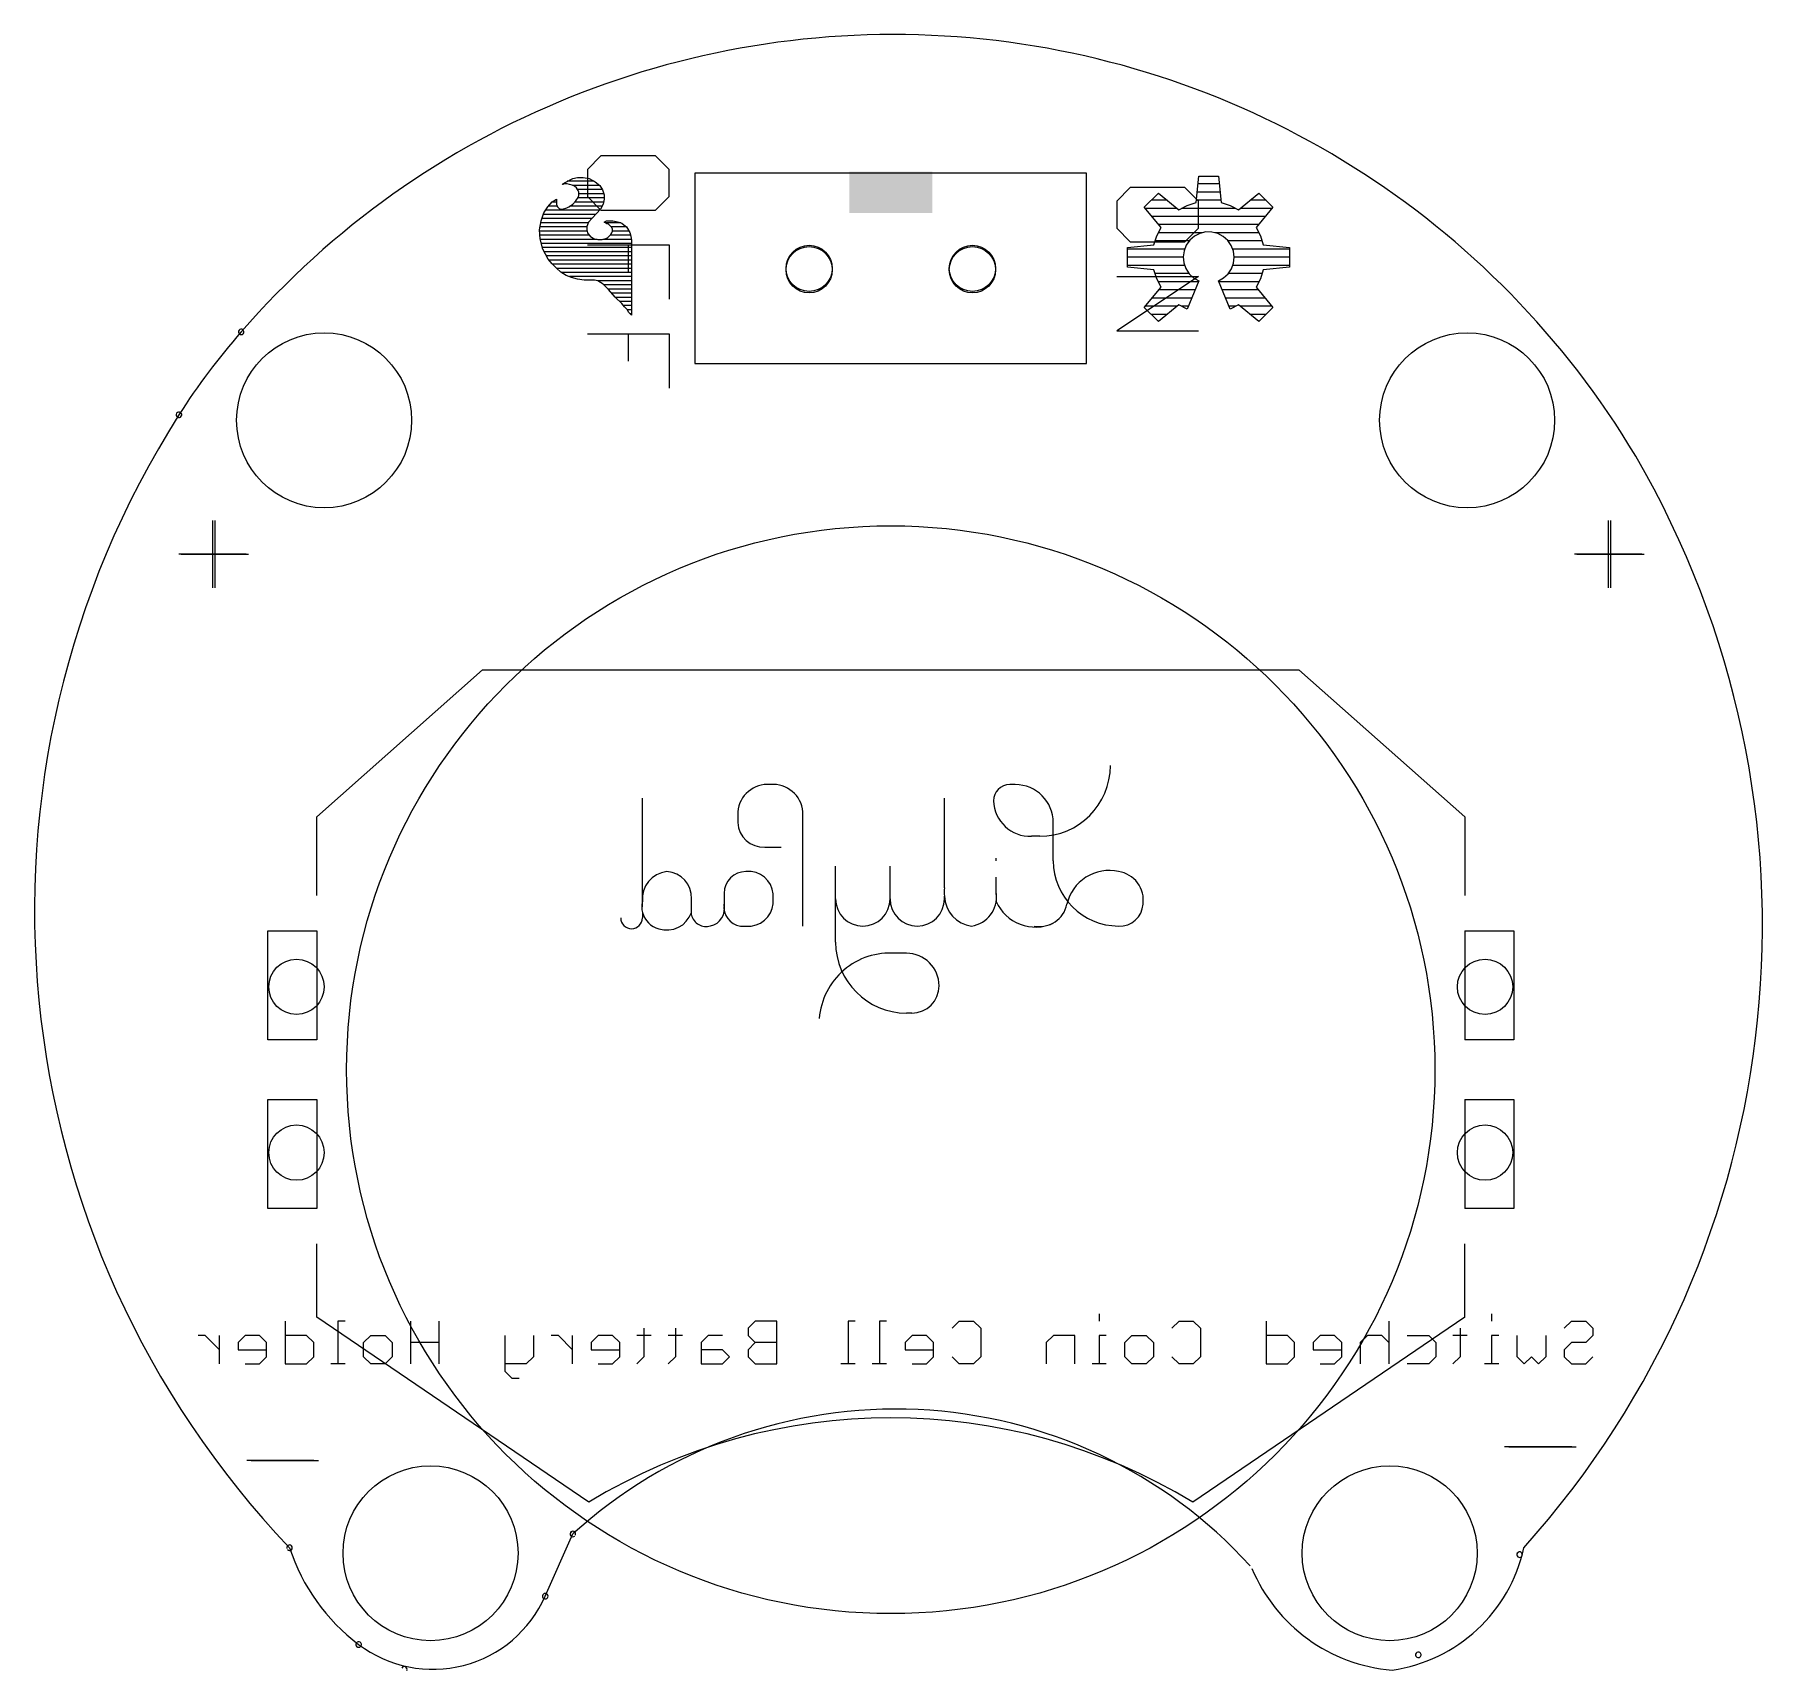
# Model space of a CAD drawing. Extents: x -2 to 29.7, y -0.1 to 30.
import ezdxf

# ---------------------------------------------------------------- set-up
doc = ezdxf.new("R2010")
doc.units = 0
doc.layers.get('0').update_dxf_attribs({"linetype": 'CONTINUOUS', "lineweight": 25, "true_color": 0xffffff})
for name, color, linetype, lineweight, true_color in [('17', 82, 'CONTINUOUS', 5, 0x29a500), ('18', 82, 'CONTINUOUS', 5, 0x29a500), ('20', 7, 'CONTINUOUS', 5, 0xffffff), ('21', 32, 'CONTINUOUS', 5, 0xa55200), ('22', 2, 'CONTINUOUS', 5, 0xffff00), ('51', 53, 'CONTINUOUS', 5, 0xa5a552)]:
    doc.layers.add(name, color=color, linetype=linetype, lineweight=lineweight, true_color=true_color)

# ---------------------------------------------------------------- blocks, each defined once
blk = doc.blocks.new('RECT')
blk.add_solid([(-0.5, -0.5), (0.5, -0.5), (-0.5, 0.5), (0.5, 0.5)])
blk = doc.blocks.new('ROUNDP')
blk.add_circle((0, 0), 0.5)
blk = doc.blocks.new('ROUNDV')
blk.add_circle((0, 0), 0.5)

msp = doc.modelspace()

# ---------------------------------------------------------------- linework, layer by layer
at = {"layer": '20'}
msp.add_line((7.366, 1.2446), (7.874, 2.3876), dxfattribs=at)
for centre in [(12.216, 25.654), (12.216, 25.6286), (12.216, 25.6286), (15.216, 25.654), (15.216, 25.6286), (15.216, 25.6286)]:
    msp.add_circle(centre, 0.425, dxfattribs=at)
for centre, radius, start, end in [((13.7657, 14.0751), 15.8771, 30.7779, 139.0279), ((13.7657, 14.0751), 15.8771, 30.7779, 139.0279), ((11.087, 16.3132), 12.3873, 138.7201, 147.5401), ((11.087, 16.3132), 12.3873, 138.7201, 147.5401), ((1.778, 24.4856), 0.0508, 138.7504, 318.7504), ((1.778, 24.4856), 0.0508, 138.7504, 318.7504), ((1.778, 24.4856), 0.0508, 318.7504, 138.7504), ((1.778, 24.4856), 0.0508, 318.7504, 138.7504), ((14.9611, 13.8462), 16.9803, 147.5322, 223.6122), ((14.9611, 13.8462), 16.9803, 147.5322, 223.6122), ((0.635, 22.9616), 0.0508, 147.5288, 327.5288), ((0.635, 22.9616), 0.0508, 147.5288, 327.5288), ((0.635, 22.9616), 0.0508, 327.5288, 147.5288), ((0.635, 22.9616), 0.0508, 327.5288, 147.5288), ((12.6142, 13.5778), 17.1217, 318.0558, 30.2358), ((12.6142, 13.5778), 17.1217, 318.0558, 30.2358), ((13.8049, -4.1275), 8.8103, 42.3126, 132.3126), ((13.8049, -4.1275), 8.8103, 42.3126, 132.3126), ((7.874, 2.3876), 0.0508, 130.9314, 310.9314), ((7.874, 2.3876), 0.0508, 130.9314, 310.9314), ((7.874, 2.3876), 0.0508, 336.0604, 156.0604), ((7.874, 2.3876), 0.0508, 336.0604, 156.0604), ((2.667, 2.1336), 0.0508, 18.1141, 198.1141), ((2.667, 2.1336), 0.0508, 18.1141, 198.1141), ((2.667, 2.1336), 0.0508, 223.5639, 43.5639), ((2.667, 2.1336), 0.0508, 223.5639, 43.5639), ((6.1388, 3.2709), 3.6533, 198.1377, 232.9377), ((6.1388, 3.2709), 3.6533, 198.1377, 232.9377), ((22.5302, 2.742), 2.884, 277.9414, 347.8214), ((22.5302, 2.742), 2.884, 277.9414, 347.8214), ((25.273, 2.0066), 0.0508, 138.1887, 318.1887), ((25.273, 2.0066), 0.0508, 138.1887, 318.1887), ((25.273, 2.0066), 0.0508, 349.5742, 169.5742), ((25.273, 2.0066), 0.0508, 349.5742, 169.5742), ((23.1721, 2.9302), 3.0542, 202.6274, 265.4274), ((23.1721, 2.9302), 3.0542, 202.6274, 265.4274), ((7.366, 1.2446), 0.0509, 336.1061, 156.1061), ((7.366, 1.2446), 0.0509, 336.1061, 156.1061), ((5.2992, 2.159), 2.26, 232.9345, 336.1345), ((5.2992, 2.159), 2.26, 232.9345, 336.1345), ((7.366, 1.2446), 0.0508, 156.0604, 336.0604), ((7.366, 1.2446), 0.0508, 156.0604, 336.0604), ((3.937, 0.3556), 0.0508, 52.9269, 232.9269), ((3.937, 0.3556), 0.0508, 52.9269, 232.9269), ((3.937, 0.3556), 0.0508, 232.9269, 52.9269), ((3.937, 0.3556), 0.0508, 232.9269, 52.9269), ((23.4112, 0.1651), 0.0508, 99.7403, 279.7403), ((23.4112, 0.1651), 0.0508, 278.3692, 98.3692), ((4.7752, -0.1016), 0.0508, 336.2092, 156.2092), ((4.7752, -0.1016), 0.0508, 336.2092, 156.2092)]:
    msp.add_arc(centre, radius, start, end, dxfattribs=at)
at = {"layer": '21'}
for p, q in [((8.3907, 27.7241), (8.1407, 27.4741)), ((9.3906, 27.7241), (8.3907, 27.7241)), ((9.6406, 27.4741), (9.3906, 27.7241)), ((8.1407, 27.4741), (8.1407, 26.9742)), ((9.6406, 26.9742), (9.6406, 27.4741)), ((17.316, 27.404), (10.116, 27.404)), ((10.116, 27.404), (10.116, 23.904)), ((17.316, 23.904), (17.316, 27.404)), ((18.1189, 27.1399), (17.8689, 26.8899)), ((19.1188, 27.1399), (18.1189, 27.1399)), ((19.3688, 26.8899), (19.1188, 27.1399)), ((8.1407, 26.9742), (8.3907, 26.7242)), ((8.3907, 26.7242), (9.3906, 26.7242)), ((9.3906, 26.7242), (9.6406, 26.9742)), ((17.8689, 26.8899), (17.8689, 26.39)), ((19.3688, 26.39), (19.3688, 26.8899)), ((17.8689, 26.39), (18.1189, 26.14)), ((19.1188, 26.14), (19.3688, 26.39)), ((8.1407, 26.0869), (9.6406, 26.0869)), ((8.8906, 26.0869), (8.8906, 25.587)), ((9.6406, 26.0869), (9.6406, 25.087)), ((18.1189, 26.14), (19.1188, 26.14)), ((17.8689, 25.5027), (19.3688, 25.5027)), ((19.3688, 25.5027), (17.8689, 24.5028)), ((17.8689, 24.5028), (19.3688, 24.5028)), ((8.1407, 24.4498), (9.6406, 24.4498)), ((8.8906, 24.4498), (8.8906, 23.9498)), ((9.6406, 24.4498), (9.6406, 23.4499)), ((10.116, 23.904), (17.316, 23.904)), ((1.2917, 21.0156), (1.2917, 19.7784)), ((26.9457, 21.0156), (26.9457, 19.7784)), ((0.6731, 20.397), (1.9103, 20.397)), ((26.3271, 20.397), (27.5643, 20.397)), ((6.216, 18.272), (3.166, 15.572)), ((6.216, 18.272), (21.216, 18.272)), ((21.216, 18.272), (24.266, 15.572)), ((3.166, 14.122), (3.166, 15.572)), ((24.266, 15.572), (24.266, 14.122)), ((3.166, 6.372), (3.166, 7.722)), ((24.266, 6.372), (24.266, 7.722)), ((8.166, 2.972), (3.166, 6.372)), ((24.266, 6.372), (19.266, 2.972)), ((25.0777, 3.9886), (26.3149, 3.9886)), ((1.9637, 3.7346), (3.2009, 3.7346))]:
    msp.add_line(p, q, dxfattribs=at)
msp.add_arc((13.716, -6.1893), 10.7113, 58.7921, 121.2079, dxfattribs=at)
at = {"layer": '22'}
for p, q in [((7.871, 27.3048), (7.961, 27.3248)), ((7.961, 27.3248), (8.061, 27.3248)), ((8.061, 27.3248), (8.171, 27.3048)), ((19.326, 26.8621), (19.3752, 27.346)), ((19.3752, 27.346), (19.7408, 27.346)), ((19.7408, 27.346), (19.79, 26.8621)), ((7.681, 27.1948), (7.691, 27.2048)), ((7.691, 27.1948), (7.681, 27.1948)), ((7.691, 27.2048), (7.731, 27.2348)), ((7.711, 27.2048), (7.691, 27.1948)), ((7.771, 27.2048), (7.711, 27.2048)), ((7.731, 27.2348), (7.871, 27.3048)), ((8.2638, 27.2542), (7.7698, 27.2542)), ((7.811, 27.1948), (7.771, 27.2048)), ((7.861, 27.1848), (7.811, 27.1948)), ((7.901, 27.1648), (7.861, 27.1848)), ((8.3669, 27.178), (7.8746, 27.178)), ((7.941, 27.1348), (7.901, 27.1648)), ((7.961, 27.1048), (7.941, 27.1348)), ((7.971, 27.0848), (7.961, 27.1048)), ((8.4166, 27.1018), (7.9625, 27.1018)), ((7.981, 27.0548), (7.971, 27.0848)), ((7.971, 26.9548), (7.981, 26.9948)), ((7.981, 26.9948), (7.981, 27.0548)), ((8.4441, 27.0256), (7.981, 27.0256)), ((8.171, 27.3048), (8.281, 27.2448)), ((8.281, 27.2448), (8.371, 27.1748)), ((8.371, 27.1748), (8.421, 27.0948)), ((8.421, 27.0948), (8.451, 27.0048)), ((8.451, 27.0048), (8.451, 26.9248)), ((18.376, 26.7807), (18.6345, 27.0392)), ((18.6345, 27.0392), (19.0115, 26.7318)), ((19.7702, 27.0572), (19.3458, 27.0572)), ((19.7549, 27.2072), (19.3611, 27.2072)), ((20.1045, 26.7318), (20.4815, 27.0392)), ((20.4815, 27.0392), (20.74, 26.7807)), ((7.291, 26.5248), (7.341, 26.6748)), ((7.341, 26.6748), (7.411, 26.7848)), ((8.36, 26.7208), (7.3703, 26.7208)), ((7.411, 26.7848), (7.491, 26.8748)), ((7.5849, 26.797), (7.4218, 26.797)), ((7.571, 26.8732), (7.4896, 26.8732)), ((7.491, 26.8748), (7.571, 26.9248)), ((7.571, 26.9248), (7.571, 26.8348)), ((7.571, 26.8348), (7.581, 26.8048)), ((7.581, 26.8048), (7.591, 26.7848)), ((7.591, 26.7848), (7.621, 26.7548)), ((7.621, 26.7548), (7.651, 26.7448)), ((7.651, 26.7448), (7.681, 26.7448)), ((7.681, 26.7448), (7.761, 26.7648)), ((7.761, 26.7648), (7.801, 26.7848)), ((7.801, 26.7848), (7.831, 26.8048)), ((8.41, 26.797), (7.8193, 26.797)), ((7.831, 26.8048), (7.871, 26.8348)), ((7.871, 26.8348), (7.931, 26.8948)), ((8.4395, 26.8732), (7.9094, 26.8732)), ((7.931, 26.8948), (7.971, 26.9548)), ((8.451, 26.9494), (7.9674, 26.9494)), ((8.381, 26.7448), (8.311, 26.6648)), ((8.431, 26.8348), (8.381, 26.7448)), ((8.451, 26.9248), (8.431, 26.8348)), ((18.6834, 26.4037), (18.376, 26.7807)), ((18.9803, 26.7572), (18.3952, 26.7572)), ((18.7964, 26.9072), (18.5025, 26.9072)), ((19.0115, 26.7318), (19.1633, 26.81)), ((20.0552, 26.7572), (19.0608, 26.7572)), ((19.1633, 26.81), (19.326, 26.8621)), ((19.7854, 26.9072), (19.3306, 26.9072)), ((19.79, 26.8621), (19.9527, 26.81)), ((19.9527, 26.81), (20.1045, 26.7318)), ((20.7208, 26.7572), (20.1357, 26.7572)), ((20.6135, 26.9072), (20.3196, 26.9072)), ((20.74, 26.7807), (20.4326, 26.4037)), ((7.261, 26.3648), (7.291, 26.5248)), ((7.271, 26.1948), (7.261, 26.3648)), ((8.131, 26.416), (7.2706, 26.416)), ((8.1563, 26.4922), (7.2849, 26.4922)), ((8.2246, 26.5684), (7.3055, 26.5684)), ((8.293, 26.6446), (7.3309, 26.6446)), ((8.161, 26.5048), (8.131, 26.4248)), ((8.131, 26.4248), (8.131, 26.3548)), ((8.231, 26.5748), (8.161, 26.5048)), ((8.311, 26.6648), (8.231, 26.5748)), ((8.451, 26.5048), (8.491, 26.5248)), ((8.461, 26.4948), (8.451, 26.5048)), ((8.501, 26.4748), (8.461, 26.4948)), ((8.7525, 26.4922), (8.4662, 26.4922)), ((8.491, 26.5248), (8.611, 26.5248)), ((8.531, 26.4648), (8.501, 26.4748)), ((8.591, 26.4048), (8.531, 26.4648)), ((8.8595, 26.416), (8.5798, 26.416)), ((8.601, 26.3748), (8.591, 26.4048)), ((8.601, 26.3348), (8.601, 26.3748)), ((8.611, 26.5248), (8.671, 26.5148)), ((8.671, 26.5148), (8.721, 26.5048)), ((8.721, 26.5048), (8.771, 26.4848)), ((8.771, 26.4848), (8.811, 26.4548)), ((8.811, 26.4548), (8.861, 26.4148)), ((8.861, 26.4148), (8.921, 26.3148)), ((20.5985, 26.6072), (18.5175, 26.6072)), ((18.6052, 26.2519), (18.6834, 26.4037)), ((20.4762, 26.4572), (18.6398, 26.4572)), ((20.4326, 26.4037), (20.5108, 26.2519)), ((8.136, 26.3398), (7.2625, 26.3398)), ((8.176, 26.2636), (7.267, 26.2636)), ((7.321, 26.0048), (7.271, 26.1948)), ((8.3206, 26.1874), (7.273, 26.1874)), ((8.951, 26.1112), (7.293, 26.1112)), ((8.131, 26.3548), (8.151, 26.2948)), ((8.151, 26.2948), (8.191, 26.2448)), ((8.191, 26.2448), (8.251, 26.2048)), ((8.251, 26.2048), (8.331, 26.1848)), ((8.331, 26.1848), (8.411, 26.1848)), ((8.411, 26.1848), (8.461, 26.1948)), ((8.9482, 26.1874), (8.424, 26.1874)), ((8.461, 26.1948), (8.511, 26.2148)), ((8.511, 26.2148), (8.571, 26.2748)), ((8.9356, 26.2636), (8.5598, 26.2636)), ((8.571, 26.2748), (8.591, 26.3048)), ((8.591, 26.3048), (8.601, 26.3348)), ((8.906, 26.3398), (8.601, 26.3398)), ((8.921, 26.3148), (8.941, 26.2448)), ((8.941, 26.2448), (8.951, 26.1648)), ((8.951, 26.1648), (8.951, 24.7948)), ((18.0692, 26.04), (18.5531, 26.0892)), ((18.0692, 25.6744), (18.0692, 26.04)), ((18.5531, 26.0892), (18.6052, 26.2519)), ((19.2006, 26.1572), (18.5749, 26.1572)), ((19.4391, 26.3072), (18.6337, 26.3072)), ((19.1471, 26.0826), (19.1053, 25.9785)), ((19.2125, 26.1738), (19.1471, 26.0826)), ((19.2977, 26.2468), (19.2125, 26.1738)), ((19.3978, 26.2976), (19.2977, 26.2468)), ((19.507, 26.323), (19.3978, 26.2976)), ((19.6192, 26.3218), (19.507, 26.323)), ((19.7279, 26.294), (19.6192, 26.3218)), ((20.4823, 26.3072), (19.6763, 26.3072)), ((19.8269, 26.2411), (19.7279, 26.294)), ((19.9104, 26.1662), (19.8269, 26.2411)), ((19.9738, 26.0736), (19.9104, 26.1662)), ((20.5411, 26.1572), (19.9166, 26.1572)), ((20.0133, 25.9686), (19.9738, 26.0736)), ((20.5108, 26.2519), (20.5629, 26.0892)), ((20.5629, 26.0892), (21.0468, 26.04)), ((21.0468, 26.04), (21.0468, 25.6744)), ((8.951, 26.035), (7.3131, 26.035)), ((7.421, 25.8248), (7.321, 26.0048)), ((8.951, 25.9588), (7.3466, 25.9588)), ((8.951, 25.8826), (7.3889, 25.8826)), ((7.491, 25.7348), (7.421, 25.8248)), ((8.951, 25.8064), (7.4353, 25.8064)), ((7.571, 25.6548), (7.491, 25.7348)), ((8.951, 25.7302), (7.4956, 25.7302)), ((19.1169, 26.0072), (18.0692, 26.0072)), ((19.0905, 25.8572), (18.0692, 25.8572)), ((19.1053, 25.9785), (19.0895, 25.8674)), ((19.0895, 25.8674), (19.1005, 25.7557)), ((19.1005, 25.7557), (19.1377, 25.6499)), ((19.9757, 25.6444), (20.0139, 25.7478)), ((21.0468, 26.0072), (19.9988, 26.0072)), ((20.0268, 25.8572), (20.0133, 25.9686)), ((20.0139, 25.7478), (20.0268, 25.8572)), ((21.0468, 25.8572), (20.0268, 25.8572)), ((7.651, 25.5848), (7.571, 25.6548)), ((8.951, 25.654), (7.5719, 25.654)), ((7.751, 25.5248), (7.651, 25.5848)), ((8.951, 25.5778), (7.6627, 25.5778)), ((7.851, 25.4848), (7.751, 25.5248)), ((8.951, 25.5016), (7.809, 25.5016)), ((7.961, 25.4548), (7.851, 25.4848)), ((8.081, 25.4348), (7.961, 25.4548)), ((8.271, 25.4348), (8.081, 25.4348)), ((8.331, 25.4248), (8.271, 25.4348)), ((8.951, 25.4254), (8.3274, 25.4254)), ((8.431, 25.3648), (8.331, 25.4248)), ((19.1175, 25.7072), (18.0692, 25.7072)), ((18.5531, 25.6252), (18.0692, 25.6744)), ((18.6052, 25.4625), (18.5531, 25.6252)), ((19.1981, 25.5572), (18.5749, 25.5572)), ((18.6834, 25.3107), (18.6052, 25.4625)), ((19.3716, 25.4072), (18.6337, 25.4072)), ((19.1377, 25.6499), (19.199, 25.5559)), ((19.3786, 25.4241), (19.1633, 24.9044)), ((19.199, 25.5559), (19.2808, 25.4792)), ((19.2808, 25.4792), (19.3786, 25.4241)), ((19.7374, 25.4241), (19.8336, 25.4779)), ((19.9527, 24.9044), (19.7374, 25.4241)), ((20.4823, 25.4072), (19.7444, 25.4072)), ((19.8336, 25.4779), (19.9145, 25.5527)), ((19.9145, 25.5527), (19.9757, 25.6444)), ((20.5411, 25.5572), (19.9175, 25.5572)), ((21.0468, 25.7072), (19.9989, 25.7072)), ((20.5108, 25.4625), (20.4326, 25.3107)), ((20.5629, 25.6252), (20.5108, 25.4625)), ((21.0468, 25.6744), (20.5629, 25.6252)), ((8.531, 25.2648), (8.431, 25.3648)), ((8.951, 25.3492), (8.4466, 25.3492)), ((8.951, 25.273), (8.5228, 25.273)), ((8.651, 25.1248), (8.531, 25.2648)), ((8.951, 25.1968), (8.5893, 25.1968)), ((8.771, 25.0048), (8.651, 25.1248)), ((8.951, 25.1206), (8.6552, 25.1206)), ((18.376, 24.9337), (18.6834, 25.3107)), ((19.2473, 25.1072), (18.5175, 25.1072)), ((19.3095, 25.2572), (18.6398, 25.2572)), ((20.4762, 25.2572), (19.8065, 25.2572)), ((20.5985, 25.1072), (19.8687, 25.1072)), ((20.4326, 25.3107), (20.74, 24.9337)), ((8.951, 25.0444), (8.7314, 25.0444)), ((8.821, 24.9448), (8.771, 25.0048)), ((8.951, 24.9682), (8.8015, 24.9682)), ((8.871, 24.8948), (8.821, 24.9448)), ((8.901, 24.8448), (8.871, 24.8948)), ((8.951, 24.892), (8.8727, 24.892)), ((8.951, 24.7948), (8.901, 24.8448)), ((8.951, 24.8158), (8.93, 24.8158)), ((18.6345, 24.6752), (18.376, 24.9337)), ((18.9804, 24.9572), (18.3952, 24.9572)), ((18.7964, 24.8072), (18.5025, 24.8072)), ((19.0115, 24.9826), (18.6345, 24.6752)), ((19.1633, 24.9044), (19.0115, 24.9826)), ((19.1852, 24.9572), (19.0608, 24.9572)), ((20.0552, 24.9572), (19.9308, 24.9572)), ((20.1045, 24.9826), (19.9527, 24.9044)), ((20.4815, 24.6752), (20.1045, 24.9826)), ((20.7208, 24.9572), (20.1357, 24.9572)), ((20.6135, 24.8072), (20.3196, 24.8072)), ((20.74, 24.9337), (20.4815, 24.6752)), ((1.2483, 21.0156), (1.2483, 19.7784)), ((26.9023, 21.0156), (26.9023, 19.7784)), ((1.8669, 20.397), (0.6297, 20.397)), ((27.5209, 20.397), (26.2837, 20.397)), ((9.1528, 13.9138), (9.1528, 15.9138)), ((14.7028, 14.2638), (14.7028, 15.9138)), ((16.0028, 16.1638), (15.9028, 16.1638)), ((10.9028, 15.6638), (10.9028, 15.4638)), ((12.1028, 13.5638), (12.1028, 15.6638)), ((16.7028, 14.7638), (16.7028, 15.4638)), ((11.4028, 15.0138), (11.7028, 15.0138)), ((16.4528, 15.2138), (16.3028, 15.2138)), ((12.7028, 14.0638), (12.7028, 14.6638)), ((13.7028, 14.0638), (13.7028, 14.6638)), ((15.6528, 14.7638), (15.6528, 14.8138)), ((11.1528, 14.5638), (11.0528, 14.5638)), ((15.6528, 14.1638), (15.6528, 14.4638)), ((10.0528, 13.8138), (10.0528, 14.0638)), ((10.6528, 14.1638), (10.6528, 13.9638)), ((12.7028, 13.2638), (12.7028, 14.0638)), ((14.7028, 14.0638), (14.7028, 14.1138)), ((15.6528, 14.1638), (15.6528, 14.0138)), ((9.1528, 13.8138), (9.1528, 13.7138)), ((10.0528, 13.7638), (10.0528, 13.8138)), ((10.9528, 13.5638), (11.1528, 13.5638)), ((14.0028, 13.0638), (13.8028, 13.0638)), ((14.1028, 11.9638), (14.0028, 11.9638)), ((17.5459, 6.4312), (17.5459, 6.2999)), ((24.7572, 6.4312), (24.7572, 6.2999)), ((1.117, 6.0372), (0.9857, 6.0372)), ((1.3797, 5.7745), (1.117, 6.0372)), ((1.3797, 5.5118), (1.3797, 6.0372)), ((1.851, 6.0372), (1.7197, 5.9058)), ((2.1137, 6.0372), (1.851, 6.0372)), ((2.2451, 5.9058), (2.1137, 6.0372)), ((2.5851, 6.2999), (2.5851, 5.5118)), ((2.9791, 6.0372), (2.5851, 6.0372)), ((3.1104, 5.9058), (2.9791, 6.0372)), ((3.6873, 6.2999), (3.556, 6.2999)), ((3.556, 6.2999), (3.556, 5.5118)), ((4.0273, 5.9058), (4.1587, 6.0372)), ((4.1587, 6.0372), (4.4213, 6.0372)), ((4.4213, 6.0372), (4.5527, 5.9058)), ((4.8927, 6.2999), (4.8927, 5.5118)), ((5.418, 5.5118), (5.418, 6.2999)), ((6.6234, 6.0372), (6.6234, 5.3805)), ((7.1487, 6.0372), (7.1487, 5.6431)), ((7.6072, 6.0372), (7.4758, 6.0372)), ((7.8699, 5.7745), (7.6072, 6.0372)), ((7.8699, 5.5118), (7.8699, 6.0372)), ((8.3412, 6.0372), (8.2098, 5.9058)), ((8.6039, 6.0372), (8.3412, 6.0372)), ((8.7352, 5.9058), (8.6039, 6.0372)), ((9.3121, 6.0372), (9.0494, 6.0372)), ((9.1808, 6.1685), (9.1808, 5.6431)), ((9.889, 6.0372), (9.6263, 6.0372)), ((9.7577, 6.1685), (9.7577, 5.6431)), ((10.3604, 6.0372), (10.229, 5.9058)), ((10.623, 6.0372), (10.3604, 6.0372)), ((11.2257, 6.2999), (11.0944, 6.1685)), ((11.0944, 6.1685), (11.0944, 6.0372)), ((11.0944, 6.0372), (11.2257, 5.9058)), ((11.6197, 6.2999), (11.2257, 6.2999)), ((11.6197, 5.5118), (11.6197, 6.2999)), ((13.062, 6.2999), (12.9307, 6.2999)), ((12.9307, 6.2999), (12.9307, 5.5118)), ((13.6389, 6.2999), (13.5076, 6.2999)), ((13.5076, 6.2999), (13.5076, 5.5118)), ((14.1102, 6.0372), (13.9789, 5.9058)), ((14.3729, 6.0372), (14.1102, 6.0372)), ((14.5043, 5.9058), (14.3729, 6.0372)), ((14.8442, 6.1685), (14.9756, 6.2999)), ((14.9756, 6.2999), (15.2383, 6.2999)), ((15.2383, 6.2999), (15.3696, 6.1685)), ((15.3696, 6.1685), (15.3696, 5.6431)), ((16.7063, 6.0372), (16.5749, 5.9058)), ((17.1003, 6.0372), (16.7063, 6.0372)), ((17.1003, 5.5118), (17.1003, 6.0372)), ((17.6772, 6.0372), (17.5459, 6.0372)), ((17.5459, 6.0372), (17.5459, 5.5118)), ((18.0172, 5.9058), (18.1485, 6.0372)), ((18.1485, 6.0372), (18.4112, 6.0372)), ((18.4112, 6.0372), (18.5426, 5.9058)), ((18.8825, 6.1685), (19.0139, 6.2999)), ((19.0139, 6.2999), (19.2766, 6.2999)), ((19.2766, 6.2999), (19.4079, 6.1685)), ((19.4079, 6.1685), (19.4079, 5.6431)), ((20.6132, 6.2999), (20.6132, 5.5118)), ((21.0073, 6.0372), (20.6132, 6.0372)), ((21.1386, 5.9058), (21.0073, 6.0372)), ((21.6099, 6.0372), (21.4786, 5.9058)), ((21.8726, 6.0372), (21.6099, 6.0372)), ((22.004, 5.9058), (21.8726, 6.0372)), ((22.4753, 6.0372), (22.344, 5.9058)), ((22.738, 6.0372), (22.4753, 6.0372)), ((22.8693, 5.9058), (22.738, 6.0372)), ((22.8693, 6.2999), (22.8693, 5.5118)), ((23.2093, 6.0372), (23.6033, 6.0372)), ((23.6033, 6.0372), (23.7347, 5.9058)), ((24.3116, 6.0372), (24.0489, 6.0372)), ((24.1802, 6.1685), (24.1802, 5.6431)), ((24.8885, 6.0372), (24.7572, 6.0372)), ((24.7572, 6.0372), (24.7572, 5.5118)), ((25.2285, 5.6431), (25.2285, 6.0372)), ((25.7538, 6.0372), (25.7538, 5.6431)), ((26.0938, 6.1685), (26.2252, 6.2999)), ((26.2252, 6.2999), (26.4879, 6.2999)), ((26.4879, 6.2999), (26.6192, 6.1685)), ((26.6192, 6.0372), (26.4879, 5.9058)), ((26.6192, 6.1685), (26.6192, 6.0372)), ((1.7197, 5.9058), (1.7197, 5.7745)), ((1.7197, 5.7745), (2.2451, 5.7745)), ((2.2451, 5.6431), (2.2451, 5.9058)), ((3.1104, 5.6431), (3.1104, 5.9058)), ((4.0273, 5.6431), (4.0273, 5.9058)), ((4.5527, 5.9058), (4.5527, 5.6431)), ((5.418, 5.9058), (4.8927, 5.9058)), ((8.2098, 5.9058), (8.2098, 5.7745)), ((8.2098, 5.7745), (8.7352, 5.7745)), ((8.7352, 5.6431), (8.7352, 5.9058)), ((10.229, 5.9058), (10.229, 5.5118)), ((10.623, 5.7745), (10.229, 5.7745)), ((10.7544, 5.6431), (10.623, 5.7745)), ((11.2257, 5.9058), (11.0944, 5.7745)), ((11.0944, 5.7745), (11.0944, 5.6431)), ((11.6197, 5.9058), (11.2257, 5.9058)), ((13.9789, 5.9058), (13.9789, 5.7745)), ((13.9789, 5.7745), (14.5043, 5.7745)), ((14.5043, 5.6431), (14.5043, 5.9058)), ((16.5749, 5.9058), (16.5749, 5.5118)), ((18.0172, 5.6431), (18.0172, 5.9058)), ((18.5426, 5.9058), (18.5426, 5.6431)), ((21.1386, 5.6431), (21.1386, 5.9058)), ((21.4786, 5.9058), (21.4786, 5.7745)), ((21.4786, 5.7745), (22.004, 5.7745)), ((22.004, 5.6431), (22.004, 5.9058)), ((22.344, 5.9058), (22.344, 5.5118)), ((23.7347, 5.9058), (23.7347, 5.6431)), ((26.2252, 5.9058), (26.0938, 5.7745)), ((26.0938, 5.7745), (26.0938, 5.6431)), ((26.4879, 5.9058), (26.2252, 5.9058)), ((1.851, 5.5118), (2.1137, 5.5118)), ((2.1137, 5.5118), (2.2451, 5.6431)), ((2.5851, 5.5118), (2.9791, 5.5118)), ((2.9791, 5.5118), (3.1104, 5.6431)), ((3.6873, 5.5118), (3.4246, 5.5118)), ((4.1587, 5.5118), (4.0273, 5.6431)), ((4.4213, 5.5118), (4.1587, 5.5118)), ((4.5527, 5.6431), (4.4213, 5.5118)), ((7.0174, 5.5118), (6.6234, 5.5118)), ((7.1487, 5.6431), (7.0174, 5.5118)), ((8.3412, 5.5118), (8.6039, 5.5118)), ((8.6039, 5.5118), (8.7352, 5.6431)), ((9.1808, 5.6431), (9.0494, 5.5118)), ((9.7577, 5.6431), (9.6263, 5.5118)), ((10.229, 5.5118), (10.623, 5.5118)), ((10.623, 5.5118), (10.7544, 5.6431)), ((11.0944, 5.6431), (11.2257, 5.5118)), ((11.2257, 5.5118), (11.6197, 5.5118)), ((13.062, 5.5118), (12.7993, 5.5118)), ((13.6389, 5.5118), (13.3762, 5.5118)), ((14.1102, 5.5118), (14.3729, 5.5118)), ((14.3729, 5.5118), (14.5043, 5.6431)), ((14.9756, 5.5118), (14.8442, 5.6431)), ((15.2383, 5.5118), (14.9756, 5.5118)), ((15.3696, 5.6431), (15.2383, 5.5118)), ((17.6772, 5.5118), (17.4145, 5.5118)), ((18.1485, 5.5118), (18.0172, 5.6431)), ((18.4112, 5.5118), (18.1485, 5.5118)), ((18.5426, 5.6431), (18.4112, 5.5118)), ((19.0139, 5.5118), (18.8825, 5.6431)), ((19.2766, 5.5118), (19.0139, 5.5118)), ((19.4079, 5.6431), (19.2766, 5.5118)), ((20.6132, 5.5118), (21.0073, 5.5118)), ((21.0073, 5.5118), (21.1386, 5.6431)), ((21.6099, 5.5118), (21.8726, 5.5118)), ((21.8726, 5.5118), (22.004, 5.6431)), ((23.6033, 5.5118), (23.2093, 5.5118)), ((23.7347, 5.6431), (23.6033, 5.5118)), ((24.1802, 5.6431), (24.0489, 5.5118)), ((24.8885, 5.5118), (24.6258, 5.5118)), ((25.3598, 5.5118), (25.2285, 5.6431)), ((25.4912, 5.6431), (25.3598, 5.5118)), ((25.6225, 5.5118), (25.4912, 5.6431)), ((25.7538, 5.6431), (25.6225, 5.5118)), ((26.0938, 5.6431), (26.2252, 5.5118)), ((26.2252, 5.5118), (26.4879, 5.5118)), ((26.4879, 5.5118), (26.6192, 5.6431)), ((6.6234, 5.3805), (6.7547, 5.2491)), ((6.7547, 5.2491), (6.8861, 5.2491)), ((26.2303, 3.9886), (24.9931, 3.9886)), ((3.1163, 3.7346), (1.8791, 3.7346))]:
    msp.add_line(p, q, dxfattribs=at)
for centre, radius, start, end in [((16.4528, 16.5138), 1.3, 270, 0), ((11.4529, 15.6137), 0.5524, 84.8151, 174.796), ((11.5528, 15.6138), 0.5523, 5.1944, 95.1944), ((15.9028, 15.8638), 0.3, 90, 180), ((16.0028, 15.4638), 0.7, 0, 90), ((16.2778, 15.8888), 0.6755, 182.1211, 272.1211), ((11.3779, 15.4889), 0.4758, 183.0242, 273.0013), ((17.9028, 14.7638), 1.2, 180, 270), ((9.6528, 14.0638), 0.5025, 95.7106, 185.7106), ((9.5778, 14.0888), 0.4757, 356.9872, 86.9872), ((11.0528, 14.1638), 0.4, 90, 180), ((11.1028, 14.1138), 0.4528, 353.6598, 83.6598), ((17.7278, 13.7888), 0.7945, 77.2756, 167.2756), ((17.8278, 14.0388), 0.5303, 351.8699, 81.8699), ((9.5528, 13.9138), 0.4123, 165.9638, 194.0362), ((11.1028, 14.0138), 0.4528, 276.3402, 6.3402), ((13.2028, 14.0638), 0.5, 180, 270), ((13.2028, 14.0638), 0.5, 270, 0), ((14.2028, 14.0638), 0.5, 180, 270), ((14.2028, 14.0638), 0.5, 270, 0), ((15.6777, 14.1888), 0.9778, 175.6008, 184.3992), ((15.2735, 14.1303), 0.5709, 181.6606, 262.8868), ((15.1278, 14.0888), 0.5303, 278.1301, 8.1301), ((16.3778, 14.3388), 0.7945, 204.1455, 294.1455), ((8.9528, 13.7138), 0.2, 180, 270), ((8.9528, 13.7138), 0.2, 270, 0), ((9.5528, 13.9138), 0.4123, 194.0362, 255.9638), ((9.6028, 13.9638), 0.4743, 251.5651, 341.5651), ((10.3278, 13.8388), 0.285, 195.2551, 285.2551), ((10.3278, 13.8888), 0.3335, 282.9946, 12.9946), ((11.0028, 13.9138), 0.3536, 171.8699, 261.8699), ((16.4528, 14.0638), 0.5099, 258.6901, 348.6901), ((17.9278, 13.9888), 0.4257, 266.6335, 356.6335), ((13.7028, 11.7638), 1.3038, 85.6013, 175.6013), ((14.0028, 13.2638), 1.3, 180, 270), ((14.0028, 12.4638), 0.6, 0, 90), ((14.1028, 12.4638), 0.5, 270, 0)]:
    msp.add_arc(centre, radius, start, end, dxfattribs=at)
at = {"layer": '51'}
for p, q in [((2.266, 11.472), (2.266, 13.472)), ((2.266, 13.472), (3.166, 13.472)), ((3.166, 13.472), (3.166, 11.472)), ((24.266, 13.472), (24.266, 11.472)), ((24.266, 13.472), (25.166, 13.472)), ((25.166, 13.472), (25.166, 11.472)), ((3.166, 11.472), (2.266, 11.472)), ((25.166, 11.472), (24.266, 11.472)), ((2.266, 8.372), (2.266, 10.372)), ((2.266, 10.372), (3.166, 10.372)), ((3.166, 10.372), (3.166, 8.372)), ((24.266, 10.372), (24.266, 8.372)), ((24.266, 10.372), (25.166, 10.372)), ((25.166, 10.372), (25.166, 8.372)), ((3.166, 8.372), (2.266, 8.372)), ((25.166, 8.372), (24.266, 8.372))]:
    msp.add_line(p, q, dxfattribs=at)
msp.add_circle((13.716, 10.922), 10, dxfattribs=at)

# ---------------------------------------------------------------- block references
at = {"layer": '17', "xscale": 3.216, "yscale": 3.216}
for p, rotation in [((3.302, 22.86), 335), ((3.302, 22.86), 335), ((24.3078, 22.86), 205), ((24.3078, 22.86), 205), ((5.2578, 2.032), 90), ((5.2578, 2.032), 90), ((22.8854, 2.032), 90), ((22.8854, 2.032), 90)]:
    msp.add_blockref('ROUNDP', p, dxfattribs=dict(at, rotation=rotation))
at = {"layer": '18', "xscale": 1.016, "yscale": 1.016}
for p in [(2.794, 12.446), (24.638, 12.446), (2.794, 9.398), (24.638, 9.398)]:
    msp.add_blockref('ROUNDV', p, dxfattribs=at)
at = {"layer": '21', "xscale": 1.524, "yscale": 0.762}
msp.add_blockref('RECT', (13.716, 27.051), dxfattribs=at)

doc.saveas('drawing.dxf')
